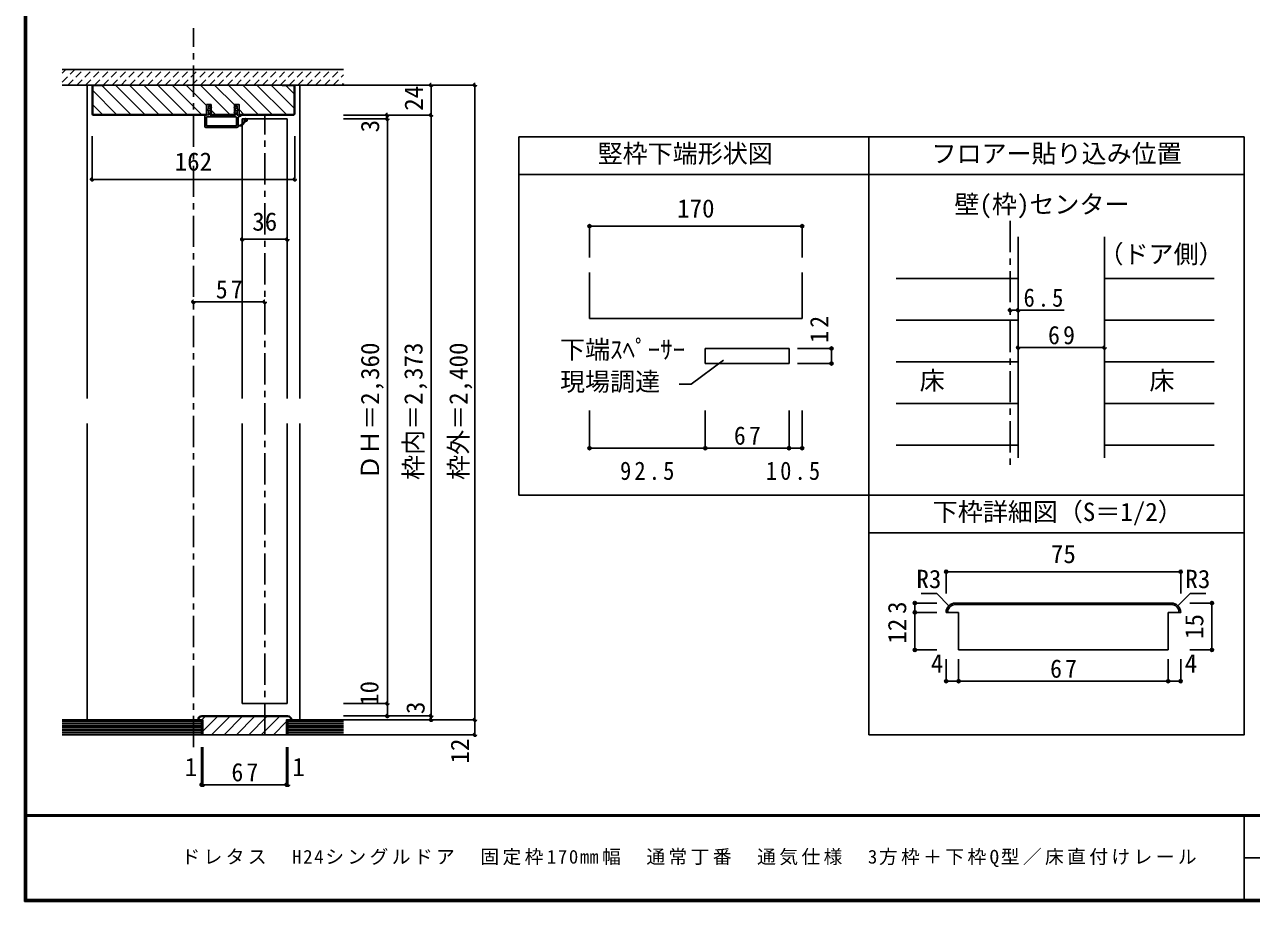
# Model space of a CAD drawing. Units: millimetres at full size, sheet at 1:5, with parts at other scales. Extents: x -973 to 977, y -718 to 696.
# Drawn here: x -973 to 7, y -701 to 0 of the extents above; entities that cross this region are included whole.
import ezdxf
from ezdxf.enums import TextEntityAlignment as Align

# ---------------------------------------------------------------- set-up
doc = ezdxf.new("R2010")
doc.units = ezdxf.units.MM
doc.header["$LTSCALE"] = 5
doc.header["$PDMODE"] = 32
doc.header["$PDSIZE"] = 2.5
doc.linetypes.add('CHAIN1', pattern=[8, 5, -1, 1, -1])
doc.linetypes.add('DASHED1', pattern=[1.8, 1.2, -0.6])
for name, color, linetype in [('0-0_補助線', 7, 'Continuous'), ('0-1_通り芯', 4, 'CHAIN1'), ('0-3_仕上げ', 7, 'Continuous'), ('0-4_枠', 3, 'Continuous'), ('0-6_扉', 6, 'Continuous'), ('0-A_文字', 7, 'Continuous'), ('0-B_寸法', 4, 'DASHED1'), ('0-C_ハッチ', 4, 'DASHED1'), ('1-4_枠', 3, 'Continuous'), ('1-B_寸法', 7, 'Continuous'), ('F-1_枠', 6, 'Continuous'), ('F-A_文字', 7, 'Continuous')]:
    doc.layers.add(name, color=color, linetype=linetype)
doc.styles.add('ＭＳ ゴシック', font='')
doc.styles.get('ＭＳ ゴシック').set_extended_font_data('MS Gothic')

# ---------------------------------------------------------------- blocks, each defined once
blk = doc.blocks.new('2')
at = {"layer": '0-0_補助線'}
for p, q in [((-9.846, -9.622), (-9.846, 15.078)), ((-8.846, 16.078), (0.354, 16.078)), ((-8.846, 15.878), (0.637, 15.878)), ((-8.446, 14.378), (-8.446, -8.922)), ((-8.146, 14.678), (-1.546, 14.678)), ((-1.246, 14.378), (-1.246, -8.922)), ((0.154, 11.653), (2.154, 11.653)), ((0.154, 11.653), (0.154, -8.497)), ((2.154, 10.953), (2.154, 11.653)), ((3.154, 11.653), (2.512, 10.83)), ((3.154, 11.653), (6.154, 11.653)), ((4.154, 13.753), (4.154, 13.053)), ((5.154, 13.053), (4.512, 13.876)), ((7.154, 13.053), (5.154, 13.053)), ((6.154, 10.953), (6.154, 11.653)), ((7.558, 12.258), (6.516, 10.835)), ((-1.546, -9.222), (-8.146, -9.222)), ((0.154, -8.497), (2.154, -8.497)), ((2.154, -7.797), (2.154, -8.497)), ((3.154, -8.497), (2.512, -7.674)), ((3.154, -8.497), (6.154, -8.497)), ((6.154, -7.797), (6.154, -8.497)), ((7.558, -9.101), (6.516, -7.679)), ((-1.48, -10.622), (-8.846, -10.622)), ((-1.189, -10.85), (-0.732, -12.694)), ((0.354, -12.922), (-0.441, -12.922)), ((4.154, -9.897), (0.154, -9.897)), ((0.154, -9.897), (0.154, -10.622)), ((0.154, -10.622), (0.645, -12.548)), ((4.154, -10.597), (4.154, -9.897)), ((5.154, -9.897), (4.512, -10.72)), ((7.154, -9.897), (5.154, -9.897))]:
    blk.add_line(p, q, dxfattribs=at)
for points in [[(-9.646, 15.078), (-9.646, -9.622), (-9.846, -9.622)], [(4.154, 13.053), (0.154, 13.053), (0.649, 15.723)]]:
    blk.add_lwpolyline(points, dxfattribs=at)
for centre, radius, start, end in [((-8.846, 15.078), 1, 90, 180), ((-8.846, 15.078), 0.8, 90, 180), ((-8.146, 14.378), 0.3, 90, 180), ((-1.546, 14.378), 0.3, 0, 90), ((0.354, 15.778), 0.3, 349.49875, 90), ((2.354, 10.953), 0.2, 180, 322.03043), ((4.354, 13.753), 0.2, 37.96957, 180), ((6.354, 10.953), 0.2, 180, 323.78053), ((7.154, 12.553), 0.5, 323.78053, 90), ((-8.846, -9.622), 1, 180, 270), ((-8.146, -8.922), 0.3, 180, 270), ((-1.546, -8.922), 0.3, 270, 0), ((2.354, -7.797), 0.2, 37.96957, 180), ((6.354, -7.797), 0.2, 36.21947, 180), ((7.154, -9.397), 0.5, 270, 36.21947), ((-2.846, -10.72), 6, 179.06153, 259.29815), ((-2.846, -10.72), 5.3, 178.93757, 259.29815), ((-3.896, -16.272), 0.35, 259.29815, 79.29815), ((-1.48, -10.922), 0.3, 13.9282, 90), ((-0.441, -12.622), 0.3, 193.9282, 270), ((0.354, -12.622), 0.3, 270, 14.29438), ((4.354, -10.597), 0.2, 180, 322.03043)]:
    blk.add_arc(centre, radius, start, end, dxfattribs=at)
blk.add_point((-3.896, -16.622), dxfattribs=at)

msp = doc.modelspace()

# ---------------------------------------------------------------- linework, layer by layer
at = {"layer": '0-0_補助線', "color": 4}
for p, q in [((-521.699, -160.894), (-521.699, -185.894)), ((-351.699, -160.894), (-521.699, -160.894)), ((-351.699, -160.894), (-351.699, -185.894)), ((-328.308, -258.695), (-355.39, -258.695)), ((-328.308, -258.695), (-328.308, -270.695)), ((-328.308, -270.695), (-355.39, -270.695)), ((-521.699, -338.343), (-521.699, -308.335)), ((-429.199, -338.343), (-429.199, -308.335)), ((-362.199, -338.343), (-362.199, -308.335)), ((-351.699, -338.343), (-351.699, -308.335)), ((-521.699, -338.343), (-429.199, -338.343)), ((-429.199, -338.343), (-362.199, -338.343)), ((-362.199, -338.343), (-351.699, -338.343))]:
    msp.add_line(p, q, dxfattribs=at)
at = {"layer": '0-0_補助線', "color": 3}
for p, q in [((-521.699, -197.826), (-521.699, -234.786)), ((-351.699, -197.826), (-351.699, -234.786)), ((-521.699, -234.786), (-351.699, -234.786))]:
    msp.add_line(p, q, dxfattribs=at)
at = {"layer": '0-0_補助線'}
for p, q in [((-429.199, -258.695), (-429.199, -270.695)), ((-362.199, -258.695), (-429.199, -258.695)), ((-362.199, -258.695), (-362.199, -270.695)), ((-414.544, -267.9), (-440.344, -287.249)), ((-362.199, -270.695), (-429.199, -270.695)), ((-450.188, -287.249), (-440.344, -287.249))]:
    msp.add_line(p, q, dxfattribs=at)
for p in [(-521.699, -160.894), (-351.699, -160.894), (-328.308, -258.695), (-328.308, -270.695), (-521.699, -338.343), (-429.199, -338.343), (-362.199, -338.343), (-351.699, -338.343)]:
    msp.add_point(p, dxfattribs=at)
at = {"layer": '0-1_通り芯'}
for p, q in [((-838.333, -577.5), (-838.333, -2.5)), ((-781.333, -567.5), (-781.333, -72)), ((-185.575, -156.725), (-185.575, -355.75)), ((-943.333, -567.5), (-715.976, -567.5))]:
    msp.add_line(p, q, dxfattribs=at)
at = {"layer": '0-3_仕上げ', "color": 4}
for p, q in [((-179.075, -202.801), (-276.551, -202.801)), ((-22.528, -202.801), (-110.075, -202.801)), ((-179.075, -236.103), (-276.551, -236.103)), ((-22.528, -236.103), (-110.075, -236.103)), ((-276.551, -269.404), (-179.075, -269.404)), ((-22.528, -269.404), (-110.075, -269.404)), ((-179.075, -302.706), (-276.551, -302.706)), ((-22.528, -302.706), (-110.075, -302.706)), ((-179.075, -336.007), (-276.551, -336.007)), ((-22.528, -336.007), (-110.075, -336.007))]:
    msp.add_line(p, q, dxfattribs=at)
at = {"layer": '0-3_仕上げ', "color": 2}
for p, q in [((-943.333, -555.5), (-831.833, -555.5)), ((-831.833, -567.5), (-831.833, -555.5)), ((-762.833, -567.5), (-762.833, -555.5)), ((-718.333, -555.5), (-762.833, -555.5)), ((-943.333, -567.5), (-831.833, -567.5)), ((-718.333, -567.5), (-762.833, -567.5))]:
    msp.add_line(p, q, dxfattribs=at)
at = {"layer": '0-3_仕上げ'}
for p, q in [((-943.333, -557), (-831.833, -557)), ((-943.333, -558.5), (-831.833, -558.5)), ((-718.333, -557), (-762.833, -557)), ((-718.333, -558.5), (-762.833, -558.5)), ((-943.333, -560), (-831.833, -560)), ((-943.333, -561.5), (-831.833, -561.5)), ((-943.333, -563), (-831.833, -563)), ((-943.333, -564.5), (-831.833, -564.5)), ((-943.333, -566), (-831.833, -566)), ((-718.333, -560), (-762.833, -560)), ((-718.333, -561.5), (-762.833, -561.5)), ((-718.333, -563), (-762.833, -563)), ((-718.333, -564.5), (-762.833, -564.5)), ((-718.333, -566), (-762.833, -566))]:
    msp.add_line(p, q, dxfattribs=at)
at = {"layer": '0-4_枠', "color": 4}
for p, q in [((-919.333, -48), (-923.333, -48)), ((-919.333, -48), (-923.333, -48)), ((-923.333, -298.75), (-923.333, -48)), ((-757.333, -48), (-753.333, -48)), ((-753.333, -298.75), (-753.333, -48)), ((-923.333, -555.5), (-923.333, -318.75)), ((-753.333, -555.5), (-753.333, -318.75))]:
    msp.add_line(p, q, dxfattribs=at)
at = {"layer": '0-4_枠'}
for p, q in [((-919.333, -48), (-757.333, -48)), ((-918.833, -71.086), (-918.833, -48.5)), ((-909.333, -48.5), (-918.833, -48.5)), ((-909.333, -48), (-909.333, -48.5)), ((-767.333, -48.5), (-767.333, -48)), ((-767.333, -48.5), (-757.833, -48.5)), ((-757.833, -71.086), (-757.833, -48.5)), ((-827.833, -63.5), (-824.133, -63.5)), ((-827.833, -72), (-827.833, -63.5)), ((-824.133, -72), (-824.133, -63.5)), ((-805.533, -72), (-805.533, -63.5)), ((-918.419, -71.5), (-918.833, -71.086)), ((-918.626, -72), (-827.833, -72)), ((-918.419, -71.5), (-827.833, -71.5)), ((-824.133, -71.5), (-805.533, -71.5)), ((-824.133, -72), (-805.533, -72)), ((-758.248, -71.5), (-801.833, -71.5)), ((-758.04, -72), (-801.833, -72)), ((-758.248, -71.5), (-757.833, -71.086)), ((-179.075, -346.007), (-179.075, -169.5)), ((-110.075, -169.5), (-110.075, -346.007)), ((-830.833, -555.5), (-834.833, -555.5)), ((-831.833, -552.5), (-762.833, -552.5)), ((-831.833, -553), (-762.833, -553)), ((-830.833, -567.5), (-830.833, -555.5)), ((-763.833, -567.5), (-830.833, -567.5))]:
    msp.add_line(p, q, dxfattribs=at)
for points in [[(-918.626, -72), (-919.333, -71.293), (-919.333, -48)], [(-758.04, -72), (-757.333, -71.293), (-757.333, -48)], [(-805.533, -63.5), (-801.833, -63.5), (-801.833, -72)], [(-763.833, -567.5), (-763.833, -555.5), (-759.833, -555.5)]]:
    msp.add_lwpolyline(points, dxfattribs=at)
for centre, radius, start, end in [((-831.833, -555.5), 3, 90, 180), ((-831.833, -555.5), 2.5, 90, 180), ((-762.833, -555.5), 3, 0, 90), ((-762.833, -555.5), 2.5, 0, 90)]:
    msp.add_arc(centre, radius, start, end, dxfattribs=at)
at = {"layer": '0-6_扉'}
for p, q in [((-799.333, -75), (-763.333, -75)), ((-799.333, -75), (-799.333, -298.75)), ((-763.333, -75), (-763.333, -298.75)), ((-799.333, -318.75), (-799.333, -542.5)), ((-763.333, -318.75), (-763.333, -542.5)), ((-799.333, -542.5), (-763.333, -542.5))]:
    msp.add_line(p, q, dxfattribs=at)
at = {"layer": '0-A_文字', "color": 3}
for p, q in [((-578.347, -89.5), (-578.347, -376.007)), ((1.653, -89.5), (-298.347, -89.5)), ((-578.347, -119.5), (-298.347, -119.5)), ((-298.347, -119.5), (1.653, -119.5)), ((-298.347, -376.007), (-578.347, -376.007)), ((1.653, -376.007), (-298.347, -376.007)), ((-298.347, -406.007), (1.653, -406.007))]:
    msp.add_line(p, q, dxfattribs=at)
for points in [[(-298.347, -567.5), (-298.347, -89.5), (-578.347, -89.5)], [(-298.347, -567.5), (1.653, -567.5), (1.653, -89.5)]]:
    msp.add_lwpolyline(points, dxfattribs=at)
at = {"layer": '0-B_寸法'}
for p, q in [((-943.333, -38.537), (-940.296, -35.5)), ((-943.333, -45.608), (-933.225, -35.5)), ((-938.654, -48), (-926.154, -35.5)), ((-931.583, -48), (-919.083, -35.5)), ((-924.512, -48), (-912.012, -35.5)), ((-917.441, -48), (-904.941, -35.5)), ((-910.37, -48), (-897.87, -35.5)), ((-903.298, -48), (-890.798, -35.5)), ((-896.227, -48), (-883.727, -35.5)), ((-889.156, -48), (-876.656, -35.5)), ((-882.085, -48), (-869.585, -35.5)), ((-875.014, -48), (-862.514, -35.5)), ((-867.943, -48), (-855.443, -35.5)), ((-860.872, -48), (-848.372, -35.5)), ((-853.801, -48), (-841.301, -35.5)), ((-846.73, -48), (-834.23, -35.5)), ((-839.659, -48), (-827.159, -35.5)), ((-832.588, -48), (-820.088, -35.5)), ((-825.517, -48), (-813.017, -35.5)), ((-818.446, -48), (-805.946, -35.5)), ((-811.375, -48), (-798.875, -35.5)), ((-804.303, -48), (-791.803, -35.5)), ((-797.232, -48), (-784.732, -35.5)), ((-790.161, -48), (-777.661, -35.5)), ((-783.09, -48), (-770.59, -35.5)), ((-776.019, -48), (-763.519, -35.5)), ((-768.948, -48), (-756.448, -35.5)), ((-761.877, -48), (-749.377, -35.5)), ((-754.806, -48), (-742.306, -35.5)), ((-747.735, -48), (-735.235, -35.5)), ((-740.664, -48), (-728.164, -35.5)), ((-733.593, -48), (-721.093, -35.5)), ((-726.522, -48), (-718.333, -39.812)), ((-719.451, -48), (-718.333, -46.883))]:
    msp.add_line(p, q, dxfattribs=at)
at = {"layer": '0-B_寸法', "color": 2, "linetype": 'Continuous'}
for p, q in [((-718.333, -35.5), (-943.333, -35.5)), ((-718.333, -48), (-943.333, -48))]:
    msp.add_line(p, q, dxfattribs=at)
at = {"layer": '0-B_寸法', "linetype": 'Continuous'}
for p, q in [((-923.333, -48), (-919.333, -48)), ((-613.333, -48), (-718.333, -48)), ((-648.333, -48), (-648.333, -555.5)), ((-613.333, -48), (-613.333, -567.5)), ((-648.333, -72), (-718.333, -72)), ((-683.333, -75), (-718.333, -75)), ((-683.333, -72), (-683.333, -552.5)), ((-919.333, -123.422), (-919.333, -88.9)), ((-757.333, -123.422), (-757.333, -88.9)), ((-919.333, -123.422), (-757.333, -123.422)), ((-763.333, -171.382), (-799.333, -171.382)), ((-838.333, -221.382), (-781.333, -221.382)), ((-185.575, -228.008), (-179.075, -228.008)), ((-179.075, -228.008), (-142.367, -228.008)), ((-179.075, -258.008), (-110.075, -258.008)), ((-683.333, -542.5), (-718.333, -542.5)), ((-648.333, -552.5), (-718.333, -552.5)), ((-613.333, -555.5), (-718.333, -555.5)), ((-613.333, -567.5), (-718.333, -567.5)), ((-831.833, -607.5), (-831.833, -577.5)), ((-830.833, -607.5), (-830.833, -577.5)), ((-763.833, -607.5), (-763.833, -577.5)), ((-762.833, -607.5), (-762.833, -577.5)), ((-831.833, -607.5), (-830.833, -607.5)), ((-830.833, -607.5), (-763.833, -607.5)), ((-763.833, -607.5), (-762.833, -607.5))]:
    msp.add_line(p, q, dxfattribs=at)
at = {"layer": '0-B_寸法', "color": 7}
for p in [(-648.333, -48), (-613.333, -48), (-683.333, -72), (-683.333, -75), (-648.333, -72), (-919.333, -123.422), (-757.333, -123.422), (-799.333, -171.382), (-763.333, -171.382), (-838.333, -221.382), (-781.333, -221.382), (-185.575, -228.008), (-179.075, -228.008), (-179.075, -258.008), (-110.075, -258.008), (-683.333, -542.5), (-683.333, -552.5), (-648.333, -552.5), (-648.333, -555.5), (-613.333, -555.5), (-613.333, -567.5), (-831.833, -607.5), (-830.833, -607.5), (-763.833, -607.5), (-762.833, -607.5)]:
    msp.add_point(p, dxfattribs=at)
at = {"layer": '0-C_ハッチ', "linetype": 'Continuous'}
for p, q in [((-911.5, -48.5), (-888.5, -71.5)), ((-900.686, -48), (-877.186, -71.5)), ((-889.373, -48), (-865.872, -71.5)), ((-878.059, -48), (-854.558, -71.5)), ((-866.745, -48), (-843.245, -71.5)), ((-855.431, -48), (-831.931, -71.5)), ((-844.117, -48), (-827.833, -64.284)), ((-832.804, -48), (-809.304, -71.5)), ((-821.49, -48), (-805.533, -63.957)), ((-810.176, -48), (-786.676, -71.5)), ((-798.863, -48), (-775.363, -71.5)), ((-787.549, -48), (-764.049, -71.5)), ((-776.235, -48), (-757.833, -66.402)), ((-764.422, -48.5), (-757.833, -55.088)), ((-918.833, -52.48), (-899.813, -71.5)), ((-918.833, -63.794), (-911.127, -71.5)), ((-824.133, -67.984), (-820.617, -71.5)), ((-801.833, -67.657), (-797.99, -71.5)), ((-831.569, -555.5), (-829.069, -553)), ((-830.833, -564.664), (-819.169, -553)), ((-823.77, -567.5), (-809.27, -553)), ((-813.87, -567.5), (-799.37, -553)), ((-803.971, -567.5), (-789.471, -553)), ((-794.071, -567.5), (-779.571, -553)), ((-784.172, -567.5), (-769.672, -553)), ((-774.272, -567.5), (-763.833, -557.061))]:
    msp.add_line(p, q, dxfattribs=at)
at = {"layer": '1-4_枠'}
for p, q in [((-226.665, -469.688), (-236.665, -469.688)), ((-229.165, -462.188), (-56.665, -462.188)), ((-229.165, -463.438), (-56.665, -463.438)), ((-226.665, -499.688), (-226.665, -469.688)), ((-59.165, -469.688), (-49.165, -469.688)), ((-59.165, -499.688), (-59.165, -469.688)), ((-59.165, -499.688), (-226.665, -499.688))]:
    msp.add_line(p, q, dxfattribs=at)
for centre, radius, start, end in [((-229.165, -469.688), 7.5, 90, 180), ((-229.165, -469.688), 6.25, 90, 180), ((-56.665, -469.688), 7.5, 0, 90), ((-56.665, -469.688), 6.25, 0, 90)]:
    msp.add_arc(centre, radius, start, end, dxfattribs=at)
at = {"layer": '1-B_寸法', "color": 4}
for p, q in [((-236.665, -437.188), (-236.665, -454.688)), ((-236.665, -437.188), (-49.165, -437.188)), ((-49.165, -437.188), (-49.165, -454.688)), ((-244.165, -454.688), (-256.665, -454.688)), ((-234.469, -464.385), (-244.165, -454.688)), ((-51.362, -464.385), (-41.665, -454.688)), ((-41.665, -454.688), (-29.165, -454.688)), ((-261.665, -462.188), (-244.165, -462.188)), ((-261.665, -469.688), (-244.165, -469.688)), ((-24.165, -462.188), (-41.878, -462.188)), ((-24.165, -462.188), (-24.165, -499.688)), ((-24.165, -499.688), (-41.878, -499.688)), ((-236.665, -524.688), (-236.665, -507.188)), ((-226.665, -524.688), (-226.665, -507.188)), ((-59.165, -524.688), (-59.165, -507.188)), ((-49.165, -524.688), (-49.165, -507.188)), ((-236.665, -524.688), (-49.165, -524.688))]:
    msp.add_line(p, q, dxfattribs=at)
msp.add_lwpolyline([(-261.665, -462.188), (-261.665, -499.688), (-244.165, -499.688)], dxfattribs=at)
at = {"layer": '1-B_寸法'}
for p in [(-236.665, -437.188), (-49.165, -437.188), (-261.665, -462.188), (-24.165, -462.188), (-261.665, -469.688), (-261.665, -499.688), (-24.165, -499.688), (-236.665, -524.688), (-226.665, -524.688), (-59.165, -524.688), (-49.165, -524.688)]:
    msp.add_point(p, dxfattribs=at)
at = {"layer": 'F-1_枠'}
for p, q in [((-973.347, 695.833), (-973.347, -700.833)), ((-972.514, 695.833), (-972.514, -700.833)), ((-971.68, 695.833), (-971.68, -700.833)), ((976.653, -631.667), (-973.347, -631.667)), ((976.653, -632.5), (-973.347, -632.5)), ((1.653, -632.5), (1.653, -699.167)), ((1.653, -665.833), (974.986, -665.834)), ((976.653, -699.167), (-973.347, -699.167)), ((976.653, -700), (-973.347, -700)), ((976.653, -700.833), (-973.347, -700.833))]:
    msp.add_line(p, q, dxfattribs=at)

# ---------------------------------------------------------------- block references
at = {"layer": '0-0_補助線', "rotation": 90}
msp.add_blockref('2', (-813.255, -72.154), dxfattribs=at)

# ---------------------------------------------------------------- texts
at = {"layer": '0-0_補助線', "style": 'ＭＳ ゴシック'}
for s, p in [('170', (-451.699, -158.394)), ('下端ｽﾍﾟｰｻｰ', (-545.28, -271.298)), ('現場調達', (-545.28, -296.893))]:
    msp.add_text(s, height=14.66, dxfattribs=at).set_placement(p, align=Align.BOTTOM_LEFT)
at = {"layer": '0-0_補助線', "insert": (-330.808, -254.122), "char_height": 14.66, "attachment_point": 7, "rotation": 90, "style": 'ＭＳ ゴシック'}
msp.add_mtext('\\T1.27;\\W0.95;12', dxfattribs=at)
at = {"layer": '0-0_補助線', "char_height": 14.66, "attachment_point": 7, "style": 'ＭＳ ゴシック'}
for s, insert in [('\\T1.27;\\W0.95;67', (-406.324, -335.843)), ('\\T1.28;\\W0.9;92.5', (-497.324, -363.969)), ('\\T1.28;\\W0.9;10.5', (-380.824, -363.969))]:
    msp.add_mtext(s, dxfattribs=dict(at, insert=insert))
at = {"layer": '0-A_文字', "style": 'ＭＳ ゴシック'}
for s, p in [('竪枠下端形状図', (-515.222, -114.5)), ('フロアー貼り込み位置', (-248.347, -114.5)), ('壁(枠)センター', (-230.051, -155.091)), ('（ドア側）', (-114.82, -194.895)), ('床', (-257.801, -296.055)), ('床', (-74.154, -296.055)), ('下枠詳細図（S＝1/2）', (-247.356, -401.007))]:
    msp.add_text(s, height=14.66, dxfattribs=at).set_placement(p, align=Align.BOTTOM_LEFT)
at = {"layer": '0-B_寸法', "color": 7, "style": 'ＭＳ ゴシック'}
for s, p in [('24', (-650.55, -68.571)), ('3', (-685.496, -85.885)), ('ＤＨ＝2,360', (-685.513, -363.75)), ('枠外＝2,400', (-614.819, -363.75)), ('枠内＝2,373', (-650.833, -363.75)), ('10', (-686.042, -544.465)), ('3', (-649.154, -550.983)), ('12', (-613.642, -590.546))]:
    msp.add_text(s, height=14.66, rotation=90, dxfattribs=at).set_placement(p, align=Align.BOTTOM_LEFT)
for s, p in [('162', (-853.333, -120.922)), ('36', (-791.333, -168.882)), ('1', (-845.333, -605)), ('1', (-759.333, -605))]:
    msp.add_text(s, height=14.66, dxfattribs=at).set_placement(p, align=Align.BOTTOM_LEFT)
at = {"layer": '0-B_寸法', "color": 7, "char_height": 14.66, "attachment_point": 7, "style": 'ＭＳ ゴシック'}
for s, insert in [('\\T1.27;\\W0.95;57', (-820.458, -218.882)), ('\\T1.27;\\W0.9;6.5', (-174.779, -225.508)), ('\\T1.27;\\W0.95;69', (-155.2, -255.508)), ('\\T1.27;\\W0.95;67', (-807.958, -605))]:
    msp.add_mtext(s, dxfattribs=dict(at, insert=insert))
at = {"layer": '1-B_寸法', "style": 'ＭＳ ゴシック'}
for s, p in [('75', (-152.915, -434.688)), ('R3', (-260.415, -454.688)), ('R3', (-45.415, -454.688)), ('4', (-248.953, -522.188)), ('4', (-45.977, -522.188))]:
    msp.add_text(s, height=14.66, dxfattribs=at).set_placement(p, align=Align.BOTTOM_LEFT)
for s, p in [('3', (-264.165, -470.938)), ('12', (-264.165, -494.688)), ('15', (-26.665, -490.938))]:
    msp.add_text(s, height=14.66, rotation=90, dxfattribs=at).set_placement(p, align=Align.BOTTOM_LEFT)
at = {"layer": '1-B_寸法', "insert": (-153.54, -522.188), "char_height": 14.66, "attachment_point": 7, "style": 'ＭＳ ゴシック'}
msp.add_mtext('\\T1.27;\\W0.95;67', dxfattribs=at)
at = {"layer": 'F-A_文字', "insert": (-847.938, -673.333), "char_height": 11, "attachment_point": 7, "style": 'ＭＳ ゴシック'}
msp.add_mtext('\\T1.18;ドレタス\u3000H24シングルドア\u3000固定枠170㎜幅\u3000通常丁番\u3000通気仕様\u30003方枠＋下枠Q型／床直付けレール', dxfattribs=at)

doc.saveas('drawing.dxf')
